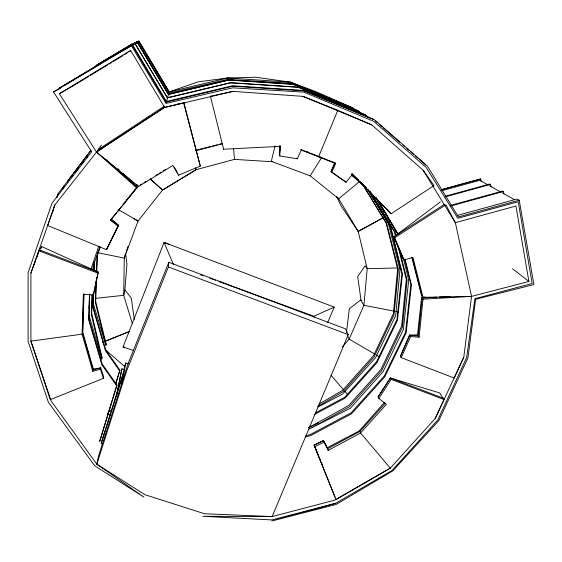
<?xml version="1.0" encoding="UTF-8"?>
<svg xmlns="http://www.w3.org/2000/svg" width="562" height="562" viewBox="0 0 562 562"><rect width="100%" height="100%" fill="white"/><g stroke="black" fill="none" stroke-linecap="round" stroke-linejoin="round"><path stroke-width="0.84" d="M89.463 294.052L88.719 320.031L101.898 364.759L116.741 385.869L99.593 441.809M89.695 294.221L88.972 319.265L102.115 363.895L116.917 384.956L116.741 385.869M93.299 293.814L92.892 307.618L105.494 350.653L119.713 370.983L115.603 384.401M93.987 270.519L94.247 261.892M93.489 294.643L93.123 306.922L105.691 349.859L119.882 370.14L119.713 370.983M94.191 270.961L94.479 261.309M83.731 294.024L82.523 332.908L93.13 369.894L100.746 367.878L103.724 376.926L103.387 378.338L50.278 399.645L30.903 341.12L30.903 273.125L54.921 204.842L96.509 152.07L101.434 145.045M84.033 294.024L82.825 332.023L82.094 334.158L92.744 371.278L100.394 369.255L100.753 367.857L93.341 369.122L92.744 371.278M92.02 295.134L91.311 314.32L101.799 359.343L89.056 315.352M92.962 269.851L93.088 266.36L99.931 246.753M92.351 294.973L91.676 313.217L102.122 358.085L100.415 352.191M93.292 269.774L93.454 265.433M96.144 280.564L95.315 302.314L106.007 345.932L92.927 302.511M96.474 271.868L97.064 256.209L100.275 247.111M96.545 277.895L95.659 301.302L106.302 344.773L103.801 336.455M96.776 271.825L97.402 255.352M89.063 308.468L89.597 295.486M92.997 300.789L93.285 293.884M94.261 270.582L94.62 261.955M279.827 145.481L279.398 155.351L279.792 155.955L297.375 158.8L301.274 150.068L300.818 149.534M279.426 155.4L280.08 145.839L280.452 146.359L279.792 155.955M183.872 102.396L200.304 166.12L178.512 175.189L178.561 174.55M124.799 290.821L126.97 264.182L125.565 253.406M131.403 45.712L53.523 91.936L91.655 151.775L51.929 203.282L28.107 272.774L28.1 341.394L48.339 402.195L94.683 465.757L143.9 497.117L96.833 464.17L126.843 370.358L168.403 266.978L168.818 262.25L345.328 328.777L348.257 334.636L272.163 516.562L202.945 516.288L271.882 519.934L335.718 503.292L392.199 470.359L437.798 420.011L466.622 357.572L474.897 298.696L532.137 283.515L518.199 201.744L457.833 218.309L426.179 167.42L373.821 121.371L303.894 92.133L232.668 87.834L165.987 103.45L131.403 45.712L95.842 65.585L132.035 43.984L166.429 101.504L166.261 102.08L232.724 86.225L304.253 90.904L374.742 119.966L427.408 166.078L458.444 216.932L519.218 200.22L533.9 284.562L475.656 299.258L467.893 357.938L438.845 420.573L392.697 470.963L336.139 504.444L271.853 520.988L335.718 503.292M210.455 96.278L232.977 91.367L303.002 96.369L337.811 110.293L371.749 124.869L423.172 170.286L455.346 222.685L515.93 206.036L528.912 281.457L471.553 296.392L422.996 297.333L412.922 257.382L404.134 259.96L394.622 237.782L445.884 204.814L455.346 222.685L471.553 296.392L463.776 357.228L454.229 378.029L401.212 357.664L400.397 356.35L409.515 335.001L410.625 336.596L419.119 337.165L423.01 299.16L421.605 297.474L425.069 297.01M419.119 337.165L417.489 334.896L421.605 297.474M346.459 332.472L349.332 308.756L360.671 299.953L363.916 305.292L394.06 311.137M132.393 323.712L123.717 295.338L124.272 258.12L138.034 221.021L162.608 189.963L196.152 169.668L234.502 159.376L272.415 161.744M125.762 362.989L122.418 380.896L121.35 384.064L124.743 366.01L125.762 362.989L128.255 363.832M116.348 396.322L121.884 368.798L124.371 369.641M116.826 394.784L121.884 368.798M133.552 350.54L123.05 346.944L164.055 242.412L334.285 307.112L327.695 322.419M384.471 402.364L359.596 430.555L360.607 433.014L390.288 468.153L335.971 499.688L314.102 445.104L323.41 440.615L328.173 450.345L360.607 433.014L386.368 404.303L378.858 398.458L378.05 396.821L390.365 377.98L439.589 392.887L444.064 399.589L435.171 418.549L390.288 468.153L334.327 500.271L272.163 516.562L204.533 513.745L144.961 494.722L96.833 464.17L51.177 401.036L30.903 341.12L82.094 334.158L83.331 294.263L93.313 294.98L98.224 272.085L41.672 246.585L38.904 250.842L30.903 273.125M93.699 293.877L98.224 272.085L39.516 249.9L40.759 251.116M168.811 93.615L169.19 91.824L138.835 41.012L135.856 42.796M96.833 464.17L98.54 456L128.024 363.79L168.818 262.25M102.642 444.303L101.181 443.376L101.399 442.336L123.528 372.487M275.008 146.008L271.305 161.329L310.217 175.864L338.689 198.786L358.177 231.432L367.204 268.678L363.916 305.292L349.199 339.083L342.279 346.993M290.02 83.857L290.435 82.157L255.872 77.24L227.533 78.006L197.979 81.876L169.162 91.915L138.835 41.012L135.892 42.817M289.985 83.843L290.435 82.157L315.619 91.536L352.606 107.82L355.894 110.693M125.347 254.193L124.272 258.12L97.69 252.682M166.436 101.862L168.916 93.123L138.638 42.375L132.126 45.381M167.455 97.9L134.592 42.867L167.455 97.9L230.589 82.846L298.577 87.314L365.651 114.978L368.96 117.865M168.424 94.5L137.002 41.813L168.424 94.5L228.853 80.099L293.954 84.384L358.247 110.918L361.549 113.805M200.304 166.12L183.556 102.818L164.631 107.44L130.609 50.418L59.361 93.721L96.509 152.07L138.596 186.472L138.807 185.79M115.519 384.373L119.882 370.14M99.811 440.77L116.917 384.956M54.921 204.842L47.679 225.502L106.541 249.711L118.125 226.156L110.545 220.346L136.854 188.024L137.205 186.914L123.401 173.637M101.181 443.376L123.359 373.365M90.925 269.261L98.764 246.114M126.099 252.043L128.066 246.339M118.125 226.156L118.484 225.116L111.128 218.878L110.545 220.346M52.582 212.317L53.158 210.666M93.313 294.98L93.77 293.673M56.664 197.754L58.097 193.658L90.882 150.483M56.987 197.339L58.153 194.03M62.818 188.727L63.689 186.247M63.422 187.476L64.005 185.832M67.398 182.151L67.946 180.599L90.882 150.391M41.089 248.235L41.672 246.585M34.198 264.702L35.09 262.229M36.86 257.298L38.63 252.366M106.541 249.711L118.111 225.882M337.811 110.293L318.598 156.805L301.274 150.068M400.397 356.35L409.768 335.366L418.233 335.928L422.097 298.064L436.779 297.228M401.212 357.664L410.625 336.596M331.636 172.274L335.704 163.563L334.755 162.615L331.067 171.656L346.101 182.271L352.522 174.262M435.171 418.549L463.776 357.228M106.878 248.776L118.413 225.313L110.869 219.531L116.327 212.822M310.217 175.864L321.731 157.374M378.135 397.004L390.365 377.98L443.095 398.142M378.858 398.458L391.138 379.364L390.365 377.98M71.732 176.939L72.8 175.562M75.449 172.12L78.638 167.989M81.286 164.547L83.942 161.104M86.597 157.662L87.658 156.285M135.66 186.029L136.749 184.68M135.519 186.458L137.156 184.441M124.441 202.552L125.551 201.196M126.661 199.833L128.326 197.796M129.436 196.433L130.546 195.07M131.656 193.714L137.205 186.914M117.423 211.481L118.512 210.139M119.608 208.797L121.244 206.788M122.333 205.446L135.435 189.345M385.033 403.481L359.961 431.433L327.646 448.701L323.41 440.615L314.109 445.139L335.093 497.075M107.988 412.789L111.817 409.234M359.568 181.505L338.689 198.786L337.235 197.023M404.134 259.96L403.172 258.878L393.807 236.918L440.411 201.863M352.03 173.827L391.075 213.771L433.997 185.544L423.172 170.286M98.301 149.513L164.42 106.106M164.736 107.068L96.896 151.522L101.455 148.958M403.284 259.005L393.807 236.918L444.135 204.54M140.289 184.877L141.772 183.971M143.998 182.608L146.218 181.245M155.864 175.337L158.091 173.974M159.573 173.068L161.055 172.155M163.282 170.792L165.502 169.429M138.596 186.472L172.85 165.488L178.512 175.189M75.406 84.511L88.803 76.362M90.292 75.463L107.412 65.052M108.902 64.152L111.88 62.34M113.369 61.434L123.043 55.554M124.532 54.647L127.511 52.842M129 51.936L130.489 51.03M162.587 190.097L150.23 178.92L162.587 190.097L196.152 169.668L195.59 168.024L196.152 169.668M96.495 65.255L132.035 43.984M123.387 49.582L59.143 88.079L59.488 87.897M124.876 48.683L126.457 47.763M127.869 46.899L130.222 45.508M131.599 44.658L134.74 42.803M101.877 62.881L64.806 85.073L65.122 84.904M132.484 44.517L137.135 41.757M319.104 404.029L342.609 390.351L373.526 355.627L393.295 313.877L397.664 268.945L386.052 222.896L361.795 183.212M317.776 406.396L343.136 391.63L374.159 356.793L394.004 314.91L398.395 269.823L386.754 223.627L362.42 183.809L359.813 181.547M59.361 93.721L74.676 84.925M336.687 196.707L340.53 204.947L358.177 231.432L383.417 217.599M358.177 231.432L383.389 217.663M53.523 91.936L60.38 88.255M315.38 412.915L344.724 397.278L376.54 361.795L396.948 319.609L401.942 273.603L390.323 226.858L368.377 189.949M314.123 414.658L345.082 398.163L376.983 362.602L397.439 320.326L402.448 274.214L390.801 227.357L369.213 191.038M318.134 406.916L342.672 393.997L375.627 357.629L395.669 315.57L399.968 269.774L388.307 223.065M328.173 450.345L327.316 447.675L359.666 430.71M318.696 422.61L308.573 427.745L348.798 405.427L381.008 369.374L401.654 326.023L406.284 279.342L397.446 244.077M314.587 446.769L323.923 442.224M313.533 316.42L334.285 307.112M102.797 342.265L129.351 331.503L102.727 342.293M441.275 189.794L480.7 178.962L481.17 181.54M445.364 196.215L489.818 183.999L490.542 184.399L491.005 186.977M445.139 196.876L490.542 184.399M450.78 205.334L502.646 191.073L503.44 191.509L503.889 194.08M450.598 206.036L503.44 191.509M457.51 215.394L517.054 199.018L519.218 200.22M441.718 190.757L479.8 180.318L488.083 184.94M441.156 189.703L480.7 178.962M197.185 149.984L210.652 146.506M212.331 146.078L217.382 144.771M219.061 144.336L221.583 143.689M195.52 150.764L222.51 143.795M305.826 435.712L310.076 434.686L351.088 412.873L384.267 376.013L405.588 332.184L410.878 284.365L404.668 259.215M305.257 436.927L310.365 435.698L351.482 413.829L384.745 376.884L406.122 332.957L411.433 285.025L404.998 258.977M169.162 91.915L227.533 78.006L290.435 82.157L352.606 107.82L354.861 110.145M168.481 94.311L228.762 79.945L293.694 84.223L357.832 110.686L360.467 112.99M167.511 97.69L230.483 82.677L298.296 87.131L365.202 114.732L367.836 117.037M166.429 101.504L232.429 85.761L303.473 90.412L373.491 119.277M168.916 93.123L227.491 79.418L290.118 83.239L294.924 85.248M232.977 91.367L164.631 107.44L96.509 152.07L136.854 188.024M175.857 104.553L180.985 103.394M95.147 298.366L123.717 295.338L125.003 289.964L131.311 298.169L134.255 319.406M439.372 297.08L450.598 296.441M423.01 299.16L471.553 296.392M223.458 148.593L223.62 149.225L280.452 146.359M397.608 267.983L367.204 268.678L365.145 265.777L357.699 276.574L361.085 300.635M399.104 267.933L401.085 267.905M409.515 335.001L417.489 334.896M395.781 311.467L398.367 311.966M123.05 346.944L124.743 347.281M200.704 274.888L203.17 275.787M209.759 278.19L215.52 280.298M218.808 281.499L313.47 316.083L314.053 317.488M168.403 266.978L348.257 334.636M38.904 250.842L97.851 273.104M391.138 379.364L444.064 399.589M321.12 157.311L317.909 156.067L318.598 156.805L335.704 163.563M301.604 149.836L311.018 153.503M313.371 154.417L318.078 156.25M306.093 151.417L308.461 152.351M311.622 153.602L313.996 154.543M318.893 156.566L335.114 162.973L331.067 171.656L346.101 182.271M168.909 244.393L164.055 242.412L173.532 264.702M303.002 96.369L371.749 124.869M489.586 185.783L500.882 192.085M502.386 192.921L514.434 199.643M118.442 209.724L138.034 221.021L133.306 218.295M374.756 354.102L349.199 339.083L347.421 335.5M376.259 354.98L379.259 356.751M107.475 413.323L110.3 415.339M512.488 268.72L528.912 281.457M39.516 249.9L40.871 250.996M117.851 168.656L119.2 169.759M355.915 178.154L358.514 180.416M351.868 175.232L366.438 187.898M351.482 174.958L365.848 187.441M105.22 349.606L124.799 366.628M351.924 174.353L358.577 180.198M375.451 120.999L377.418 122.713M379.378 124.434L381.998 126.724M383.305 127.869L399.659 142.186M402.933 145.052L404.24 146.197M406.853 148.487L408.82 150.202M410.78 151.923L413.4 154.213M415.36 155.934L417.973 158.224M419.287 159.369L425.827 165.095M105.319 159.032L137.072 187.336M351.868 173.63L391.075 213.771M393.807 236.918L394.988 238.176M331.004 375.254L343.754 389.993M344.78 391.187L347.752 394.615M422.996 297.333L421.598 295.654L411.841 257.459M296.94 158.231L297.375 158.8M370.218 191.593L395.044 232.268L395.894 235.64M369.993 191.677L394.285 231.481L395.339 235.675M367.773 189.422L387.85 222.32M368.96 191.79L369.866 193.279M370.779 194.768L373.505 199.236M374.418 200.732L375.325 202.222M375.978 197.845L397.39 233.469M376.273 198.822L384.415 212.366M385.314 213.869L386.22 215.372M387.576 217.627L389.838 221.393M395.718 231.172L396.624 232.675M131.62 44.159L166.261 102.08M378.184 200.557L398.072 234.059M376.385 197.866L397.987 234.256M174.227 167.118L177.262 172.323M327.316 447.675L323.41 440.615L323.768 442.322M314.102 445.104L318.471 455.522M319.146 457.131L320.157 459.533M321.499 462.737L322.174 464.338M100.394 369.255L103.387 378.338M82.733 332.29L93.341 369.122M412.255 257.291L422.09 296.244M399.062 248.278L407.085 280.298L402.427 327.14L381.696 370.639L349.367 406.811L309.002 429.213L350.407 408.216L383.221 371.503L403.361 329.543L408.714 280.248L403.572 258.984M210.378 96.039L223.62 149.225M233.595 148.768L234.502 159.376M227.687 79.755L227.533 78.006L227.673 79.741"/></g></svg>
